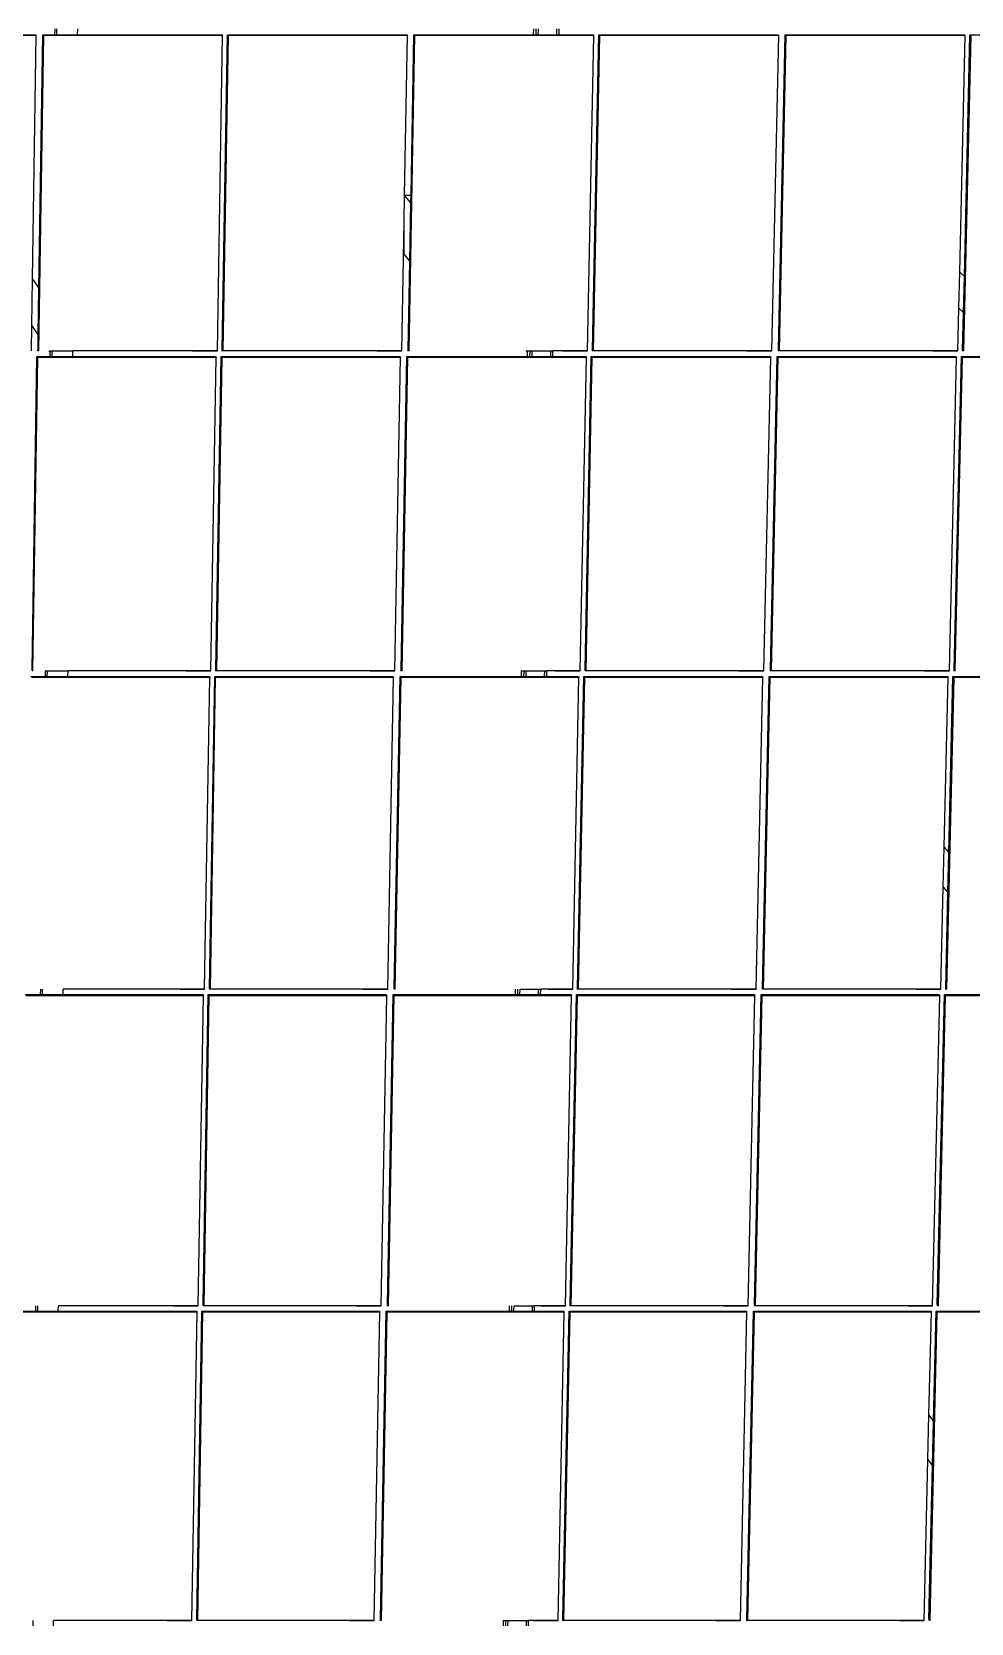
# Model space of a CAD drawing. Header units: inches. Extents: x -1856 to 1878, y -1863 to 1709.
# Drawn here: x 588 to 904, y -1297 to -762 of the extents above; entities that cross this region are included whole.
import ezdxf

# ---------------------------------------------------------------- set-up
doc = ezdxf.new("R2010")
doc.units = ezdxf.units.IN
doc.header["$MEASUREMENT"] = 0

msp = doc.modelspace()

# ---------------------------------------------------------------- linework, layer by layer
for p, q in [((528.76467, -762.62206), (589.14477, -762.62302)), ((589.26402, -762.94338), (529.14425, -762.94242)), ((588.02453, -844.836), (589.26402, -762.94338)), ((589.14477, -762.62302), (589.26402, -762.94338)), ((589.98663, -868.95591), (591.59754, -762.94338)), ((590.17095, -868.95691), (591.78236, -762.94437)), ((590.18173, -847.93531), (591.47782, -762.62302)), ((591.47782, -762.62302), (591.59754, -762.94338)), ((591.47782, -762.62302), (595.4552, -762.62309)), ((591.59754, -762.94338), (591.78236, -762.94437)), ((591.78236, -762.94437), (591.87009, -762.94338)), ((651.98986, -762.94434), (591.87009, -762.94338)), ((595.48429, -760.67693), (595.4552, -762.62309)), ((595.4552, -762.62309), (596.20825, -762.6231)), ((596.20825, -762.6231), (596.23738, -760.67694)), ((596.20825, -762.6231), (603.2, -762.62321)), ((603.2, -762.62321), (603.22948, -760.67707)), ((603.2, -762.62321), (651.85791, -762.62398)), ((650.2145, -868.95687), (651.98986, -762.94434)), ((651.85791, -762.62398), (651.98986, -762.94434)), ((651.87297, -868.61731), (653.6525, -762.62531)), ((652.00457, -868.95819), (653.78481, -762.94567)), ((652.18888, -868.95918), (653.96963, -762.94666)), ((653.6525, -762.62531), (653.78481, -762.94567)), ((653.6525, -762.62531), (714.03259, -762.62627)), ((653.78481, -762.94567), (653.96963, -762.94666)), ((653.96963, -762.94666), (654.05736, -762.94567)), ((714.17712, -762.94662), (654.05736, -762.94567)), ((713.19165, -816.66839), (714.17712, -762.94662)), ((714.03259, -762.62627), (714.17712, -762.94662)), ((714.55959, -868.95914), (716.51064, -762.94662)), ((714.74391, -868.96013), (716.69546, -762.94762)), ((715.37126, -816.66839), (716.36563, -762.62627)), ((716.36563, -762.62627), (716.51064, -762.94662)), ((716.36563, -762.62627), (756.49889, -762.6269)), ((716.51064, -762.94662), (716.69546, -762.94762)), ((716.69546, -762.94762), (716.78319, -762.94662)), ((776.90295, -762.94758), (716.78319, -762.94662)), ((756.53585, -760.68084), (756.49889, -762.6269)), ((756.49889, -762.6269), (757.45561, -762.62692)), ((757.45561, -762.62692), (757.49262, -760.68086)), ((757.45561, -762.62692), (758.18392, -762.62693)), ((758.18392, -762.62693), (758.22096, -760.68088)), ((758.18392, -762.62693), (764.44736, -762.62703)), ((764.44736, -762.62703), (764.48471, -760.68099)), ((764.44736, -762.62703), (765.17567, -762.62704)), ((765.17567, -762.62704), (765.21306, -760.681)), ((765.17567, -762.62704), (776.74572, -762.62723)), ((774.78745, -868.9601), (776.90295, -762.94758)), ((776.42078, -868.62054), (778.54031, -762.62855)), ((776.57752, -868.96142), (778.6979, -762.94891)), ((776.74572, -762.62723), (776.90295, -762.94758)), ((776.76183, -868.96241), (778.88272, -762.94991)), ((778.54031, -762.62855), (778.6979, -762.94891)), ((778.54031, -762.62855), (838.92039, -762.62951)), ((778.6979, -762.94891), (778.88272, -762.94991)), ((778.88272, -762.94991), (778.97045, -762.94891)), ((839.0902, -762.94987), (778.97045, -762.94891)), ((836.80537, -868.96237), (839.0902, -762.94987)), ((838.92039, -762.62951), (839.0902, -762.94987)), ((838.96318, -868.62149), (841.25343, -762.62951)), ((839.13253, -868.96237), (841.42372, -762.94987)), ((839.31685, -868.96336), (841.60853, -762.95087)), ((841.25343, -762.62951), (841.42372, -762.94987)), ((841.25343, -762.62951), (901.63351, -762.63047)), ((841.42372, -762.94987), (841.60853, -762.95087)), ((841.60853, -762.95087), (841.69627, -762.94987)), ((901.81602, -762.95083), (841.69627, -762.94987)), ((899.97358, -842.49114), (901.81602, -762.95083)), ((901.15045, -868.96464), (903.61096, -762.95216)), ((901.33476, -868.96563), (903.79578, -762.95315)), ((901.54093, -843.95838), (903.42809, -762.6318)), ((901.63351, -762.63047), (901.81602, -762.95083)), ((903.42809, -762.6318), (903.61096, -762.95216)), ((903.42809, -762.6318), (917.54253, -762.63202)), ((903.61096, -762.95216), (903.79578, -762.95315)), ((903.79578, -762.95315), (903.88351, -762.95216)), ((713.03037, -825.46023), (713.18833, -816.8493)), ((713.18833, -816.8493), (713.19165, -816.66839)), ((713.18833, -816.8493), (715.32294, -819.29418)), ((713.19165, -816.66839), (715.37126, -816.66839)), ((715.32294, -819.29418), (715.37126, -816.66839)), ((714.96259, -838.87835), (715.32294, -819.29418)), ((712.23243, -868.95914), (713.03037, -825.46023)), ((713.03037, -836.61124), (713.03037, -825.46023)), ((713.03037, -836.61124), (714.96259, -838.87835)), ((714.41538, -868.61826), (714.96259, -838.87835)), ((587.78647, -860.56511), (588.02453, -844.836)), ((588.02453, -844.836), (590.18173, -847.93531)), ((899.69192, -854.65054), (899.97358, -842.49114)), ((899.97358, -842.49114), (901.54093, -843.95838)), ((901.25829, -856.13849), (901.54093, -843.95838)), ((589.94191, -863.72084), (590.18173, -847.93531)), ((899.36039, -868.96332), (899.69192, -854.65054)), ((899.69192, -854.65054), (901.25829, -856.13849)), ((900.96857, -868.62376), (901.25829, -856.13849)), ((587.65947, -868.95591), (587.78647, -860.56511)), ((587.78647, -860.56511), (589.94191, -863.72084)), ((589.86756, -868.61504), (589.94191, -863.72084)), ((587.87378, -976.27277), (589.47413, -870.86853)), ((587.99212, -976.63438), (589.59312, -871.20984)), ((588.17593, -976.63536), (589.77743, -871.21083)), ((589.47413, -870.86853), (589.59312, -871.20984)), ((589.47413, -870.86853), (593.83711, -870.8686)), ((589.59312, -871.20984), (589.77743, -871.21083)), ((589.69384, -868.95691), (589.62733, -868.95691)), ((589.77743, -871.21083), (589.86491, -871.20984)), ((649.81749, -871.21079), (589.86491, -871.20984)), ((589.98663, -868.95591), (589.86756, -868.61504)), ((589.98663, -868.95591), (589.89914, -868.95691)), ((590.17095, -868.95691), (589.98663, -868.95591)), ((593.51763, -868.95598), (593.58732, -869.058)), ((593.58732, -869.058), (593.52671, -868.95598)), ((593.8602, -869.32418), (593.58732, -869.058)), ((593.8602, -869.32418), (593.83711, -870.8686)), ((593.83711, -870.8686), (594.58794, -870.86861)), ((593.9894, -869.45021), (593.8602, -869.32418)), ((593.9894, -868.95599), (594.61657, -868.956)), ((594.58794, -870.86861), (594.61657, -868.956)), ((594.58794, -870.86861), (601.56069, -870.86872)), ((594.61657, -868.956), (601.58966, -868.95613)), ((601.56069, -870.86872), (601.58966, -868.95613)), ((601.56069, -870.86872), (649.68635, -870.86948)), ((650.2145, -868.95687), (601.58966, -868.95613)), ((641.84801, -868.95687), (650.21448, -868.9582)), ((648.05296, -976.63533), (649.81749, -871.21079)), ((649.68635, -870.86948), (649.81749, -871.21079)), ((649.70727, -976.27503), (651.47595, -870.8708)), ((649.83806, -976.63664), (651.60745, -871.21211)), ((650.02186, -976.63763), (651.79176, -871.21311)), ((650.21448, -868.9582), (650.2145, -868.95687)), ((651.47595, -870.8708), (651.60745, -871.21211)), ((651.47595, -870.8708), (711.68816, -870.87175)), ((651.60745, -871.21211), (651.79176, -871.21311)), ((651.71178, -868.95918), (651.64527, -868.95918)), ((651.79176, -871.21311), (651.87925, -871.21211)), ((652.00457, -868.95819), (651.87297, -868.61731)), ((711.83182, -871.21307), (651.87925, -871.21211)), ((652.00457, -868.95819), (651.91707, -868.95918)), ((652.18888, -868.95918), (652.00457, -868.95819)), ((712.23243, -868.95914), (652.27637, -868.95819)), ((703.86595, -868.95915), (712.23241, -868.96047)), ((709.89889, -976.63759), (711.83182, -871.21307)), ((711.68816, -870.87175), (711.83182, -871.21307)), ((712.07625, -976.27598), (714.01472, -870.87175)), ((712.2196, -976.63759), (714.15885, -871.21307)), ((712.23241, -868.96047), (712.23243, -868.95914)), ((712.4034, -976.63857), (714.34315, -871.21406)), ((714.01472, -870.87175), (714.15885, -871.21307)), ((714.01472, -870.87175), (754.44319, -870.87239)), ((714.15885, -871.21307), (714.34315, -871.21406)), ((714.2668, -868.96013), (714.20029, -868.96013)), ((714.34315, -871.21406), (714.43064, -871.21307)), ((714.55959, -868.95914), (714.41538, -868.61826)), ((774.38321, -871.21402), (714.43064, -871.21307)), ((714.55959, -868.95914), (714.4721, -868.96013)), ((714.74391, -868.96013), (714.55959, -868.95914)), ((754.14949, -868.95987), (754.23465, -869.058)), ((754.14949, -868.95987), (754.17636, -868.95987)), ((754.23465, -869.058), (754.17636, -868.95987)), ((754.17636, -868.95987), (754.63673, -868.95988)), ((754.47322, -869.29072), (754.23465, -869.058)), ((754.47322, -869.29072), (754.44319, -870.87239)), ((754.44319, -870.87239), (755.39708, -870.87241)), ((754.63673, -869.45021), (754.47322, -869.29072)), ((754.63673, -868.95988), (755.43345, -868.9599)), ((755.39708, -870.87241), (755.43345, -868.9599)), ((755.39708, -870.87241), (756.12341, -870.87242)), ((755.43345, -868.9599), (756.15981, -868.95991)), ((756.12341, -870.87242), (756.15981, -868.95991)), ((756.12341, -870.87242), (762.36983, -870.87252)), ((756.15981, -868.95991), (762.40654, -868.96003)), ((762.36983, -870.87252), (762.40654, -868.96003)), ((762.36983, -870.87252), (763.09616, -870.87253)), ((762.40654, -868.96003), (763.1329, -868.96004)), ((763.09616, -870.87253), (763.1329, -868.96004)), ((763.09616, -870.87253), (774.22693, -870.87271)), ((774.78745, -868.9601), (763.1329, -868.96004)), ((766.42097, -868.9601), (774.78743, -868.96143)), ((772.28043, -976.63854), (774.38321, -871.21402)), ((773.90973, -976.27824), (776.01653, -870.87403)), ((774.06553, -976.63985), (776.17317, -871.21534)), ((774.22693, -870.87271), (774.38321, -871.21402)), ((774.24933, -976.64084), (776.35748, -871.21633)), ((774.78743, -868.96143), (774.78745, -868.9601)), ((776.01653, -870.87403), (776.17317, -871.21534)), ((776.01653, -870.87403), (836.22874, -870.87498)), ((776.17317, -871.21534), (776.35748, -871.21633)), ((776.28472, -868.96241), (776.21821, -868.96241)), ((776.35748, -871.21633), (776.44497, -871.21534)), ((776.57752, -868.96142), (776.42078, -868.62054)), ((836.39753, -871.21629), (776.44497, -871.21534)), ((776.57752, -868.96142), (776.49002, -868.96241)), ((776.76183, -868.96241), (776.57752, -868.96142)), ((836.80537, -868.96237), (776.84932, -868.96142)), ((828.43889, -868.96237), (836.80534, -868.9637)), ((834.12635, -976.6408), (836.39753, -871.21629)), ((836.22874, -870.87498), (836.39753, -871.21629)), ((836.27871, -976.27919), (838.55529, -870.87498)), ((836.44706, -976.6408), (838.72456, -871.21629)), ((836.63086, -976.64178), (838.90886, -871.21729)), ((836.80534, -868.9637), (836.80537, -868.96237)), ((838.55529, -870.87498), (838.72456, -871.21629)), ((838.55529, -870.87498), (898.7675, -870.87593)), ((838.72456, -871.21629), (838.90886, -871.21729)), ((838.83974, -868.96336), (838.77323, -868.96336)), ((838.90886, -871.21729), (838.99635, -871.21629)), ((839.13253, -868.96237), (838.96318, -868.62149)), ((898.94892, -871.21725), (838.99635, -871.21629)), ((839.13253, -868.96237), (839.04504, -868.96336)), ((839.31685, -868.96336), (839.13253, -868.96237)), ((899.36039, -868.96332), (839.40434, -868.96237)), ((890.9939, -868.96333), (899.36036, -868.96465)), ((896.50788, -976.64175), (898.94892, -871.21725)), ((898.11218, -976.28145), (900.55709, -870.87725)), ((898.29298, -976.64306), (900.73887, -871.21857)), ((898.47678, -976.64404), (900.92317, -871.21956)), ((898.7675, -870.87593), (898.94892, -871.21725)), ((899.36036, -868.96465), (899.36039, -868.96332)), ((900.55709, -870.87725), (900.73887, -871.21857)), ((900.55709, -870.87725), (915.0492, -870.87748)), ((900.73887, -871.21857), (900.92317, -871.21956)), ((900.85765, -868.96563), (900.79114, -868.96563)), ((900.92317, -871.21956), (901.01066, -871.21857)), ((901.15045, -868.96464), (900.96857, -868.62376)), ((960.96322, -871.21952), (901.01066, -871.21857)), ((901.15045, -868.96464), (901.06295, -868.96563)), ((901.33476, -868.96563), (901.15045, -868.96464)), ((587.48156, -978.51378), (592.22799, -978.51386)), ((587.78361, -978.87681), (587.87085, -978.87582)), ((647.65717, -978.87677), (587.87085, -978.87582)), ((587.99212, -976.63438), (587.87378, -976.27277)), ((587.99212, -976.63438), (587.90487, -976.63536)), ((588.17593, -976.63536), (587.99212, -976.63438)), ((592.25609, -976.63446), (592.22799, -978.51386)), ((592.22799, -978.51386), (592.97661, -978.51387)), ((592.25609, -976.63446), (593.00475, -976.63447)), ((592.97661, -978.51387), (593.00475, -976.63447)), ((592.97661, -978.51387), (599.93047, -978.51398)), ((593.00475, -976.63447), (599.95894, -976.6346)), ((599.93047, -978.51398), (599.95894, -976.6346)), ((599.93047, -978.51398), (647.52683, -978.51473)), ((648.05296, -976.63533), (599.95894, -976.6346)), ((639.70967, -976.63533), (648.05293, -976.63665)), ((645.90337, -1083.71818), (647.65717, -978.87677)), ((647.52683, -978.51473), (647.65717, -978.87677)), ((647.55354, -1083.33739), (649.31147, -978.51605)), ((647.68353, -1083.71949), (649.44217, -978.87808)), ((647.86683, -1083.72047), (649.62597, -978.87907)), ((648.05293, -976.63665), (648.05296, -976.63533)), ((649.31147, -978.51605), (649.44217, -978.87808)), ((649.31147, -978.51605), (709.35674, -978.51699)), ((649.44217, -978.87808), (649.62597, -978.87907)), ((649.54608, -976.63763), (649.47975, -976.63763)), ((649.62597, -978.87907), (649.71321, -978.87808)), ((649.83806, -976.63664), (649.70727, -976.27503)), ((709.49953, -978.87903), (649.71321, -978.87808)), ((649.83806, -976.63664), (649.75081, -976.63763)), ((650.02186, -976.63763), (649.83806, -976.63664)), ((709.89889, -976.63759), (650.10911, -976.63664)), ((701.55561, -976.63759), (709.89887, -976.63891)), ((707.57826, -1083.72043), (709.49953, -978.87903)), ((709.35674, -978.51699), (709.49953, -978.87903)), ((709.75007, -1083.33833), (711.67685, -978.51699)), ((709.89255, -1083.72043), (711.8201, -978.87903)), ((709.89887, -976.63891), (709.89889, -976.63759)), ((710.07585, -1083.72141), (712.0039, -978.88001)), ((711.67685, -978.51699), (711.8201, -978.87903)), ((711.67685, -978.51699), (752.39888, -978.51764)), ((711.8201, -978.87903), (712.0039, -978.88001)), ((711.92762, -976.63857), (711.86129, -976.63857)), ((712.0039, -978.88001), (712.09114, -978.87903)), ((712.2196, -976.63759), (712.07625, -976.27598)), ((771.87746, -978.87998), (712.09114, -978.87903)), ((712.2196, -976.63759), (712.13235, -976.63857)), ((712.4034, -976.63857), (712.2196, -976.63759)), ((752.43457, -976.63833), (752.39888, -978.51764)), ((752.39888, -978.51764), (753.34997, -978.51765)), ((752.43457, -976.63833), (753.38571, -976.63835)), ((753.34997, -978.51765), (753.38571, -976.63835)), ((753.34997, -978.51765), (754.07433, -978.51766)), ((753.38571, -976.63835), (754.1101, -976.63836)), ((754.07433, -978.51766), (754.1101, -976.63836)), ((754.07433, -978.51766), (760.30382, -978.51776)), ((754.1101, -976.63836), (760.33989, -976.63848)), ((760.30382, -978.51776), (760.33989, -976.63848)), ((760.30382, -978.51776), (761.02819, -978.51777)), ((760.33989, -976.63848), (761.06429, -976.63849)), ((761.02819, -978.51777), (761.06429, -976.63849)), ((761.02819, -978.51777), (771.72211, -978.51794)), ((772.28043, -976.63854), (761.06429, -976.63849)), ((763.93715, -976.63854), (772.2804, -976.63986)), ((769.78727, -1083.72137), (771.87746, -978.87998)), ((771.41257, -1083.34058), (773.50675, -978.51925)), ((771.56743, -1083.72268), (773.66245, -978.88129)), ((771.72211, -978.51794), (771.87746, -978.87998)), ((771.75073, -1083.72366), (773.84624, -978.88228)), ((772.2804, -976.63986), (772.28043, -976.63854)), ((773.50675, -978.51925), (773.66245, -978.88129)), ((773.50675, -978.51925), (833.55201, -978.5202)), ((773.66245, -978.88129), (773.84624, -978.88228)), ((773.77355, -976.64084), (773.70722, -976.64084)), ((773.84624, -978.88228), (773.93349, -978.88129)), ((774.06553, -976.63985), (773.90973, -976.27824)), ((833.7198, -978.88224), (773.93349, -978.88129)), ((774.06553, -976.63985), (773.97828, -976.64084)), ((774.24933, -976.64084), (774.06553, -976.63985)), ((834.12635, -976.6408), (774.33658, -976.63985)), ((825.78307, -976.6408), (834.12632, -976.64212)), ((831.46215, -1083.72362), (833.7198, -978.88224)), ((833.55201, -978.5202), (833.7198, -978.88224)), ((833.60909, -1083.34152), (835.87212, -978.5202)), ((833.77644, -1083.72362), (836.04037, -978.88224)), ((833.95973, -1083.7246), (836.22416, -978.88322)), ((834.12632, -976.64212), (834.12635, -976.6408)), ((835.87212, -978.5202), (836.04037, -978.88224)), ((835.87212, -978.5202), (895.91737, -978.52115)), ((836.04037, -978.88224), (836.22416, -978.88322)), ((836.15508, -976.64178), (836.08875, -976.64178)), ((836.22416, -978.88322), (836.31141, -978.88224)), ((836.44706, -976.6408), (836.27871, -976.27919)), ((896.09772, -978.88319), (836.31141, -978.88224)), ((836.44706, -976.6408), (836.35981, -976.64178)), ((836.63086, -976.64178), (836.44706, -976.6408)), ((896.50788, -976.64175), (836.71812, -976.6408)), ((888.1646, -976.64175), (896.50785, -976.64307)), ((894.77766, -1035.91706), (896.09772, -978.88319)), ((895.45131, -1083.72587), (897.88271, -978.8845)), ((895.6346, -1083.72685), (898.0665, -978.88549)), ((895.91737, -978.52115), (896.09772, -978.88319)), ((896.32958, -1037.71376), (897.702, -978.52246)), ((896.50785, -976.64307), (896.50788, -976.64175)), ((897.702, -978.52246), (897.88271, -978.8845)), ((897.702, -978.52246), (912.5697, -978.5227)), ((897.88271, -978.8845), (898.0665, -978.88549)), ((898.00099, -976.64405), (897.93467, -976.64405)), ((898.0665, -978.88549), (898.15375, -978.8845)), ((898.29298, -976.64306), (898.11218, -976.28145)), ((957.94005, -978.88545), (898.15375, -978.8845)), ((898.29298, -976.64306), (898.20572, -976.64405)), ((898.47678, -976.64404), (898.29298, -976.64306)), ((894.46486, -1049.4319), (894.77766, -1035.91706)), ((894.77766, -1035.91706), (896.32958, -1037.71376)), ((896.01569, -1051.25141), (896.32958, -1037.71376)), ((893.67115, -1083.72457), (894.46486, -1049.4319)), ((894.46486, -1049.4319), (896.01569, -1051.25141)), ((895.27159, -1083.34377), (896.01569, -1051.25141)), ((585.5, -1085.56378), (590.62777, -1085.56386)), ((645.5088, -1085.94724), (585.88782, -1085.9463)), ((590.65538, -1083.71733), (590.62777, -1085.56386)), ((590.62777, -1085.56386), (591.3742, -1085.56387)), ((591.3742, -1085.56387), (591.40184, -1083.71734)), ((591.3742, -1085.56387), (598.30927, -1085.56398)), ((598.30927, -1085.56398), (598.33723, -1083.71747)), ((598.30927, -1085.56398), (645.37925, -1085.56472)), ((645.90337, -1083.71818), (598.33723, -1083.71747)), ((637.58316, -1083.71819), (645.90335, -1083.7195)), ((643.76564, -1190.21036), (645.5088, -1085.94724)), ((645.37925, -1085.56472), (645.5088, -1085.94724)), ((645.41169, -1189.8093), (647.15896, -1085.56603)), ((645.54089, -1190.21166), (647.28887, -1085.94855)), ((645.72369, -1190.21264), (647.47215, -1085.94953)), ((645.90335, -1083.7195), (645.90337, -1083.71818)), ((647.15896, -1085.56603), (647.28887, -1085.94855)), ((647.15896, -1085.56603), (707.03821, -1085.56697)), ((647.28887, -1085.94855), (647.47215, -1085.94953)), ((647.39236, -1083.72047), (647.32622, -1083.72047)), ((647.47215, -1085.94953), (647.55916, -1085.94855)), ((647.68353, -1083.71949), (647.55354, -1083.33739)), ((707.18013, -1085.94949), (647.55916, -1085.94855)), ((647.68353, -1083.71949), (647.59653, -1083.72047)), ((647.86683, -1083.72047), (647.68353, -1083.71949)), ((707.57826, -1083.72043), (647.95384, -1083.71949)), ((699.25805, -1083.72044), (707.57823, -1083.72175)), ((705.27043, -1190.2126), (707.18013, -1085.94949)), ((707.03821, -1085.56697), (707.18013, -1085.94949)), ((707.43671, -1189.81024), (709.3519, -1085.56697)), ((707.57823, -1083.72175), (707.57826, -1083.72043)), ((707.57834, -1190.2126), (709.49429, -1085.94949)), ((707.76113, -1190.21357), (709.67758, -1085.95047)), ((709.3519, -1085.56697), (709.49429, -1085.94949)), ((709.3519, -1085.56697), (750.36587, -1085.56761)), ((709.49429, -1085.94949), (709.67758, -1085.95047)), ((709.60138, -1083.72141), (709.53523, -1083.72141)), ((709.67758, -1085.95047), (709.76458, -1085.94949)), ((709.89255, -1083.72043), (709.75007, -1083.33833)), ((769.38556, -1085.95044), (709.76458, -1085.94949)), ((709.89255, -1083.72043), (709.80554, -1083.72141)), ((710.07585, -1083.72141), (709.89255, -1083.72043)), ((750.40094, -1083.72118), (750.36587, -1085.56761)), ((750.36587, -1085.56761), (751.31417, -1085.56763)), ((751.31417, -1085.56763), (751.34929, -1083.72119)), ((751.31417, -1085.56763), (752.03658, -1085.56764)), ((752.03658, -1085.56764), (752.07172, -1083.72121)), ((752.03658, -1085.56764), (758.24924, -1085.56774)), ((752.07172, -1083.72121), (758.28468, -1083.72132)), ((758.24924, -1085.56774), (758.28468, -1083.72132)), ((758.24924, -1085.56774), (758.97164, -1085.56775)), ((758.28468, -1083.72132), (759.00712, -1083.72133)), ((758.97164, -1085.56775), (759.00712, -1083.72133)), ((758.97164, -1085.56775), (769.23114, -1085.56791)), ((769.78727, -1083.72137), (759.00712, -1083.72133)), ((761.46707, -1083.72138), (769.78725, -1083.72269)), ((767.30787, -1190.21354), (769.38556, -1085.95044)), ((768.92918, -1189.81248), (771.01084, -1085.56922)), ((769.08312, -1190.21484), (771.16561, -1085.95174)), ((769.23114, -1085.56791), (769.38556, -1085.95044)), ((769.26591, -1190.21581), (771.3489, -1085.95272)), ((769.78725, -1083.72269), (769.78727, -1083.72137)), ((771.01084, -1085.56922), (771.16561, -1085.95174)), ((771.01084, -1085.56922), (830.89008, -1085.57016)), ((771.16561, -1085.95174), (771.3489, -1085.95272)), ((771.27626, -1083.72366), (771.21012, -1083.72366)), ((771.3489, -1085.95272), (771.4359, -1085.95174)), ((771.56743, -1083.72268), (771.41257, -1083.34058)), ((831.05687, -1085.95268), (771.4359, -1085.95174)), ((771.56743, -1083.72268), (771.48042, -1083.72366)), ((771.75073, -1083.72366), (771.56743, -1083.72268)), ((771.83774, -1083.72268), (771.75073, -1083.72366)), ((831.46215, -1083.72362), (771.83774, -1083.72268)), ((823.14194, -1083.72363), (831.46212, -1083.72494)), ((828.81264, -1190.21577), (831.05687, -1085.95268)), ((830.89008, -1085.57016), (831.05687, -1085.95268)), ((830.9542, -1189.81341), (833.20378, -1085.57016)), ((831.12055, -1190.21577), (833.37103, -1085.95268)), ((831.30334, -1190.21675), (833.55431, -1085.95366)), ((831.46212, -1083.72494), (831.46215, -1083.72362)), ((833.20378, -1085.57016), (833.37103, -1085.95268)), ((833.20378, -1085.57016), (893.08301, -1085.5711)), ((833.37103, -1085.95268), (833.55431, -1085.95366)), ((833.48527, -1083.7246), (833.41912, -1083.7246)), ((833.55431, -1085.95366), (833.64132, -1085.95268)), ((833.77644, -1083.72362), (833.60909, -1083.34152)), ((893.26229, -1085.95363), (833.64132, -1085.95268)), ((833.77644, -1083.72362), (833.68943, -1083.7246)), ((833.95973, -1083.7246), (833.77644, -1083.72362)), ((893.67115, -1083.72457), (834.04675, -1083.72362)), ((885.35095, -1083.72457), (893.67112, -1083.72588)), ((890.85007, -1190.21671), (893.26229, -1085.95363)), ((892.44666, -1189.81565), (894.86271, -1085.57241)), ((892.62532, -1190.21801), (895.04234, -1085.95493)), ((892.80811, -1190.21899), (895.22562, -1085.95591)), ((893.08301, -1085.5711), (893.26229, -1085.95363)), ((893.67112, -1083.72588), (893.67115, -1083.72457)), ((894.86271, -1085.57241), (895.04234, -1085.95493)), ((894.86271, -1085.57241), (910.10391, -1085.57265)), ((895.04234, -1085.95493), (895.22562, -1085.95591)), ((895.16013, -1083.72685), (895.09399, -1083.72685)), ((895.22562, -1085.95591), (895.31263, -1085.95493)), ((895.45131, -1083.72587), (895.27159, -1083.34377)), ((954.93359, -1085.95588), (895.31263, -1085.95493)), ((895.45131, -1083.72587), (895.3643, -1083.72685)), ((895.6346, -1083.72685), (895.45131, -1083.72587)), ((583.52937, -1192.02343), (589.03638, -1192.02351)), ((643.37229, -1192.42715), (583.91573, -1192.42621)), ((589.0635, -1190.20952), (589.03638, -1192.02351)), ((589.03638, -1192.02351), (589.78063, -1192.02353)), ((589.78063, -1192.02353), (589.80778, -1190.20953)), ((589.78063, -1192.02353), (596.69701, -1192.02363)), ((596.69701, -1192.02363), (596.72448, -1190.20966)), ((596.69701, -1192.02363), (643.24352, -1192.02437)), ((643.76564, -1190.21036), (596.72448, -1190.20966)), ((635.46838, -1190.21037), (643.76562, -1190.21167)), ((641.63967, -1296.11674), (643.37229, -1192.42715)), ((643.24352, -1192.02437), (643.37229, -1192.42715)), ((643.28161, -1295.69564), (645.01832, -1192.02566)), ((643.41004, -1296.11804), (645.14744, -1192.42845)), ((643.59233, -1296.119), (645.33022, -1192.42942)), ((643.76562, -1190.21167), (643.76564, -1190.21036)), ((645.01832, -1192.02566), (645.14744, -1192.42845)), ((645.01832, -1192.02566), (704.73246, -1192.0266)), ((645.14744, -1192.42845), (645.33022, -1192.42942)), ((645.25053, -1190.21264), (645.18457, -1190.21264)), ((645.33022, -1192.42942), (645.41698, -1192.42845)), ((645.54089, -1190.21166), (645.41169, -1189.8093)), ((704.87353, -1192.42938), (645.41698, -1192.42845)), ((645.54089, -1190.21166), (645.45413, -1190.21264)), ((645.72369, -1190.21264), (645.54089, -1190.21166)), ((705.27043, -1190.2126), (645.81045, -1190.21166)), ((696.97317, -1190.21261), (705.2704, -1190.21391)), ((702.97529, -1296.11897), (704.87353, -1192.42938)), ((704.73246, -1192.0266), (704.87353, -1192.42938)), ((705.13607, -1295.69657), (707.03977, -1192.0266)), ((705.2704, -1190.21391), (705.27043, -1190.2126)), ((705.27685, -1296.11897), (707.18131, -1192.42938)), ((705.45914, -1296.11994), (707.36409, -1192.43036)), ((707.03977, -1192.0266), (707.18131, -1192.42938)), ((707.03977, -1192.0266), (748.34408, -1192.02725)), ((707.18131, -1192.42938), (707.36409, -1192.43036)), ((707.28797, -1190.21357), (707.22201, -1190.21357)), ((707.36409, -1192.43036), (707.45085, -1192.42938)), ((707.57834, -1190.2126), (707.43671, -1189.81024)), ((766.9074, -1192.43032), (707.45085, -1192.42938)), ((707.57834, -1190.2126), (707.49157, -1190.21357)), ((707.76113, -1190.21357), (707.57834, -1190.2126)), ((748.37853, -1190.21335), (748.34408, -1192.02725)), ((748.34408, -1192.02725), (749.28961, -1192.02726)), ((749.28961, -1192.02726), (749.3241, -1190.21337)), ((749.28961, -1192.02726), (750.01006, -1192.02728)), ((750.01006, -1192.02728), (750.04459, -1190.21338)), ((750.01006, -1192.02728), (756.20599, -1192.02737)), ((750.04459, -1190.21338), (756.2408, -1190.21349)), ((756.20599, -1192.02737), (756.2408, -1190.21349)), ((756.20599, -1192.02737), (756.92644, -1192.02738)), ((756.2408, -1190.21349), (756.96129, -1190.21351)), ((756.92644, -1192.02738), (756.96129, -1190.21351)), ((756.92644, -1192.02738), (766.75391, -1192.02754)), ((767.30787, -1190.21354), (756.96129, -1190.21351)), ((759.01061, -1190.21354), (767.30784, -1190.21485)), ((764.8421, -1296.1199), (766.9074, -1192.43032)), ((766.45945, -1295.6988), (768.5287, -1192.02884)), ((766.61247, -1296.12119), (768.68255, -1192.43162)), ((766.75391, -1192.02754), (766.9074, -1192.43032)), ((766.79476, -1296.12216), (768.86533, -1192.43259)), ((767.30784, -1190.21485), (767.30787, -1190.21354)), ((768.5287, -1192.02884), (768.68255, -1192.43162)), ((768.5287, -1192.02884), (828.24284, -1192.02977)), ((768.68255, -1192.43162), (768.86533, -1192.43259)), ((768.79275, -1190.21581), (768.72679, -1190.21581)), ((768.86533, -1192.43259), (768.9521, -1192.43162)), ((769.08312, -1190.21484), (768.92918, -1189.81248)), ((828.40864, -1192.43256), (768.9521, -1192.43162)), ((769.08312, -1190.21484), (768.99635, -1190.21581)), ((769.26591, -1190.21581), (769.08312, -1190.21484)), ((769.35268, -1190.21484), (769.26591, -1190.21581)), ((828.81264, -1190.21577), (769.35268, -1190.21484)), ((820.51539, -1190.21578), (828.81262, -1190.21708)), ((826.17771, -1296.12212), (828.40864, -1192.43256)), ((828.24284, -1192.02977), (828.40864, -1192.43256)), ((828.3139, -1295.69973), (830.55015, -1192.02977)), ((828.47927, -1296.12212), (830.71641, -1192.43256)), ((828.66156, -1296.12309), (830.89919, -1192.43353)), ((828.81262, -1190.21708), (828.81264, -1190.21577)), ((830.55015, -1192.02977), (830.71641, -1192.43256)), ((830.55015, -1192.02977), (890.26428, -1192.03071)), ((830.71641, -1192.43256), (830.89919, -1192.43353)), ((830.83018, -1190.21675), (830.76422, -1190.21675)), ((830.89919, -1192.43353), (830.98596, -1192.43256)), ((831.12055, -1190.21577), (830.9542, -1189.81341)), ((890.4425, -1192.43349), (830.98596, -1192.43256)), ((831.12055, -1190.21577), (831.03378, -1190.21675)), ((831.30334, -1190.21675), (831.12055, -1190.21577)), ((890.85007, -1190.21671), (831.39011, -1190.21577)), ((882.55282, -1190.21672), (890.85004, -1190.21802)), ((889.64104, -1227.08892), (890.4425, -1192.43349)), ((889.81488, -1296.12435), (892.21764, -1192.43479)), ((889.99716, -1296.12532), (892.40042, -1192.43577)), ((890.26428, -1192.03071), (890.4425, -1192.43349)), ((890.85004, -1190.21802), (890.85007, -1190.21671)), ((891.17777, -1229.20855), (892.03907, -1192.03201)), ((892.03907, -1192.03201), (892.21764, -1192.43479)), ((892.03907, -1192.03201), (907.65172, -1192.03226)), ((892.21764, -1192.43479), (892.40042, -1192.43577)), ((892.33495, -1190.21899), (892.26899, -1190.21899)), ((892.40042, -1192.43577), (892.48719, -1192.43479)), ((892.62532, -1190.21801), (892.44666, -1189.81565)), ((951.94372, -1192.43573), (892.48719, -1192.43479)), ((892.62532, -1190.21801), (892.53855, -1190.21899)), ((892.80811, -1190.21899), (892.62532, -1190.21801)), ((889.2966, -1241.98236), (889.64104, -1227.08892)), ((889.64104, -1227.08892), (891.17777, -1229.20855)), ((890.83215, -1244.12688), (891.17777, -1229.20855)), ((888.04451, -1296.12306), (889.2966, -1241.98236)), ((889.2966, -1241.98236), (890.83215, -1244.12688)), ((889.63727, -1295.70195), (890.83215, -1244.12688)), ((588.19581, -1297.89771), (588.22248, -1296.11592)), ((595.09361, -1297.89782), (595.12059, -1296.11605)), ((641.63967, -1296.11674), (595.12059, -1296.11605)), ((633.36523, -1296.11675), (641.63965, -1296.11805)), ((641.63965, -1296.11805), (641.63967, -1296.11674)), ((643.12047, -1296.119), (643.05469, -1296.119)), ((643.41004, -1296.11804), (643.28161, -1295.69564)), ((643.41004, -1296.11804), (643.32351, -1296.119)), ((643.59233, -1296.119), (643.41004, -1296.11804)), ((702.97529, -1296.11897), (643.67886, -1296.11804)), ((694.70085, -1296.11897), (702.97527, -1296.12027)), ((702.97527, -1296.12027), (702.97529, -1296.11897)), ((704.98728, -1296.11994), (704.9215, -1296.11994)), ((705.27685, -1296.11897), (705.13607, -1295.69657)), ((705.27685, -1296.11897), (705.19032, -1296.11994)), ((705.45914, -1296.11994), (705.27685, -1296.11897)), ((746.36724, -1296.11972), (746.33341, -1297.90141)), ((746.36724, -1296.11972), (747.31006, -1296.11974)), ((747.27618, -1297.90143), (747.31006, -1296.11974)), ((747.31006, -1296.11974), (748.02861, -1296.11975)), ((747.9947, -1297.90144), (748.02861, -1296.11975)), ((748.02861, -1296.11975), (754.20816, -1296.11986)), ((754.17397, -1297.90154), (754.20816, -1296.11986)), ((754.20816, -1296.11986), (754.92672, -1296.11988)), ((754.89249, -1297.90155), (754.92672, -1296.11988)), ((764.8421, -1296.1199), (754.92672, -1296.11988)), ((756.56766, -1296.11991), (764.84207, -1296.1212)), ((764.84207, -1296.1212), (764.8421, -1296.1199)), ((766.3229, -1296.12216), (766.25712, -1296.12216)), ((766.61247, -1296.12119), (766.45945, -1295.6988)), ((766.61247, -1296.12119), (766.52594, -1296.12216)), ((766.79476, -1296.12216), (766.61247, -1296.12119)), ((766.88129, -1296.12119), (766.79476, -1296.12216)), ((826.17771, -1296.12212), (766.88129, -1296.12119)), ((817.90328, -1296.12213), (826.17768, -1296.12343)), ((826.17768, -1296.12343), (826.17771, -1296.12212)), ((828.1897, -1296.12309), (828.12392, -1296.12309)), ((828.47927, -1296.12212), (828.3139, -1295.69973)), ((828.47927, -1296.12212), (828.39274, -1296.12309)), ((828.66156, -1296.12309), (828.47927, -1296.12212)), ((888.04451, -1296.12306), (828.74809, -1296.12212)), ((879.77008, -1296.12306), (888.04448, -1296.12436)), ((888.04448, -1296.12436), (888.04451, -1296.12306)), ((889.5253, -1296.12532), (889.45952, -1296.12532)), ((889.81488, -1296.12435), (889.63727, -1295.70195)), ((889.81488, -1296.12435), (889.72834, -1296.12532)), ((889.99716, -1296.12532), (889.81488, -1296.12435))]:
    msp.add_line(p, q)

doc.saveas('drawing.dxf')
